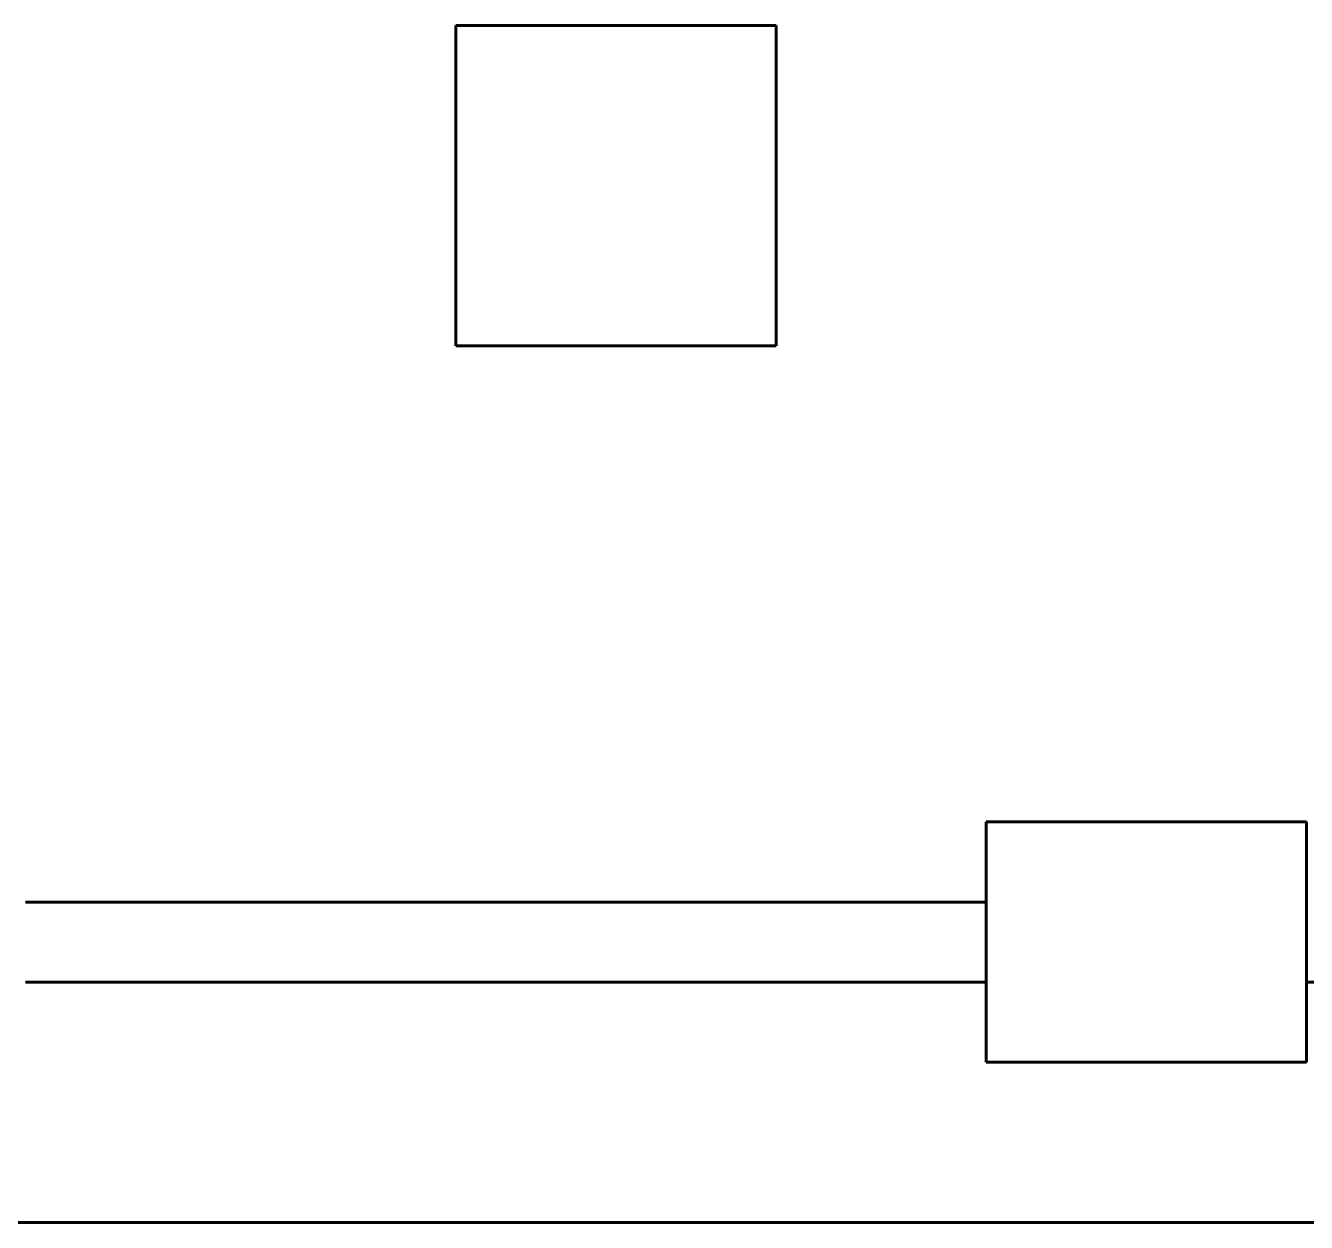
# Model space of a CAD drawing. Extents: x 0 to 297, y 0 to 292.
# Drawn here: x 143.35 to 151.35, y 68.61 to 76.08 of the extents above; entities that cross this region are included whole.
import ezdxf

# ---------------------------------------------------------------- set-up
doc = ezdxf.new("R2010")
doc.units = 0
doc.header["$MEASUREMENT"] = 0
doc.linetypes.add('K5LT_BASIC', pattern=[0])
doc.layers.add('Системный слой', color=7, linetype='Continuous')

# ---------------------------------------------------------------- blocks, each defined once
blk = doc.blocks.new('*U')
at = {"layer": 'Системный слой', "linetype": 'K5LT_BASIC', "lineweight": 60}
for p, q in [((148.0378, 76.0783), (146.0378, 76.0783)), ((146.0378, 76.0783), (146.0378, 74.0783)), ((148.0378, 74.0783), (148.0378, 76.0783)), ((146.0378, 74.0783), (148.0378, 74.0783)), ((151.3503, 71.1064), (149.3503, 71.1064)), ((149.3503, 71.1064), (149.3503, 69.6064)), ((151.3503, 71.1064), (149.3503, 71.1064)), ((149.3503, 71.1064), (149.3503, 69.6064)), ((151.3503, 69.6064), (151.3503, 71.1064)), ((151.3503, 69.6064), (151.3503, 71.1064)), ((149.3503, 69.6064), (151.3503, 69.6064)), ((149.3503, 69.6064), (151.3503, 69.6064))]:
    blk.add_line(p, q, dxfattribs=at)

msp = doc.modelspace()

# ---------------------------------------------------------------- linework, layer by layer
at = {"layer": 'Системный слой', "linetype": 'K5LT_BASIC', "lineweight": 60}
for p, q in [((149.3503, 71.1064), (149.3503, 69.6064)), ((149.3503, 71.1064), (151.3503, 71.1064)), ((151.3503, 71.1064), (149.3503, 71.1064)), ((149.3503, 69.6064), (149.3503, 71.1064)), ((149.3503, 71.1064), (149.3503, 69.6064)), ((149.3503, 71.1064), (151.3503, 71.1064)), ((151.3503, 71.1064), (151.3503, 69.6064)), ((151.3503, 71.1064), (151.3503, 69.6064)), ((151.3503, 71.1064), (151.3503, 69.6064)), ((151.3503, 71.1064), (151.3503, 69.6064)), ((143.3505, 70.6065), (149.3505, 70.6065)), ((149.3503, 70.1064), (143.3503, 70.1064)), ((157.3503, 70.1064), (151.3503, 70.1064)), ((151.3503, 69.6064), (149.3503, 69.6064)), ((149.3503, 69.6064), (151.3503, 69.6064)), ((151.3503, 69.6064), (149.3503, 69.6064)), ((149.3503, 69.6064), (151.3503, 69.6064)), ((150.6003, 69.6064), (149.8503, 69.6064)), ((150.6003, 69.6064), (149.8503, 69.6064)), ((130.35, 68.6064), (173.35, 68.6064))]:
    msp.add_line(p, q, dxfattribs=at)

# ---------------------------------------------------------------- block references
at = {"layer": 'Системный слой'}
msp.add_blockref('*U', (0, 0), dxfattribs=at)
msp.add_blockref('*U', (0, 0), dxfattribs=at)
msp.add_blockref('*U', (0, 0), dxfattribs=at)
msp.add_blockref('*U', (0, 0), dxfattribs=at)
msp.add_blockref('*U', (0, 0), dxfattribs=at)
msp.add_blockref('*U', (0, 0), dxfattribs=at)
msp.add_blockref('*U', (0, 0), dxfattribs=at)
msp.add_blockref('*U', (0, 0), dxfattribs=at)
msp.add_blockref('*U', (0, 0), dxfattribs=at)
msp.add_blockref('*U', (0, 0), dxfattribs=at)
msp.add_blockref('*U', (0, 0), dxfattribs=at)
msp.add_blockref('*U', (0, 0), dxfattribs=at)
msp.add_blockref('*U', (0, 0), dxfattribs=at)
msp.add_blockref('*U', (0, 0), dxfattribs=at)
msp.add_blockref('*U', (0, 0), dxfattribs=at)
msp.add_blockref('*U', (0, 0), dxfattribs=at)
msp.add_blockref('*U', (0, 0), dxfattribs=at)
msp.add_blockref('*U', (0, 0), dxfattribs=at)
msp.add_blockref('*U', (0, 0), dxfattribs=at)
msp.add_blockref('*U', (0, 0), dxfattribs=at)
msp.add_blockref('*U', (0, 0), dxfattribs=at)
msp.add_blockref('*U', (0, 0), dxfattribs=at)
msp.add_blockref('*U', (0, 0), dxfattribs=at)
msp.add_blockref('*U', (0, 0), dxfattribs=at)
msp.add_blockref('*U', (0, 0), dxfattribs=at)
msp.add_blockref('*U', (0, 0), dxfattribs=at)
msp.add_blockref('*U', (0, 0), dxfattribs=at)
msp.add_blockref('*U', (0, 0), dxfattribs=at)
msp.add_blockref('*U', (0, 0), dxfattribs=at)
msp.add_blockref('*U', (0, 0), dxfattribs=at)
msp.add_blockref('*U', (0, 0), dxfattribs=at)
msp.add_blockref('*U', (0, 0), dxfattribs=at)
msp.add_blockref('*U', (0, 0), dxfattribs=at)
msp.add_blockref('*U', (0, 0), dxfattribs=at)
msp.add_blockref('*U', (0, 0), dxfattribs=at)
msp.add_blockref('*U', (0, 0), dxfattribs=at)
msp.add_blockref('*U', (0, 0), dxfattribs=at)
msp.add_blockref('*U', (0, 0), dxfattribs=at)
msp.add_blockref('*U', (0, 0), dxfattribs=at)
msp.add_blockref('*U', (0, 0), dxfattribs=at)
msp.add_blockref('*U', (0, 0), dxfattribs=at)
msp.add_blockref('*U', (0, 0), dxfattribs=at)
msp.add_blockref('*U', (0, 0), dxfattribs=at)
msp.add_blockref('*U', (0, 0), dxfattribs=at)
msp.add_blockref('*U', (0, 0), dxfattribs=at)
msp.add_blockref('*U', (0, 0), dxfattribs=at)
msp.add_blockref('*U', (0, 0), dxfattribs=at)
msp.add_blockref('*U', (0, 0), dxfattribs=at)
msp.add_blockref('*U', (0, 0), dxfattribs=at)
msp.add_blockref('*U', (0, 0), dxfattribs=at)
msp.add_blockref('*U', (0, 0), dxfattribs=at)
msp.add_blockref('*U', (0, 0), dxfattribs=at)
msp.add_blockref('*U', (0, 0), dxfattribs=at)
msp.add_blockref('*U', (0, 0), dxfattribs=at)
msp.add_blockref('*U', (0, 0), dxfattribs=at)
msp.add_blockref('*U', (0, 0), dxfattribs=at)
msp.add_blockref('*U', (0, 0), dxfattribs=at)
msp.add_blockref('*U', (0, 0), dxfattribs=at)
msp.add_blockref('*U', (0, 0), dxfattribs=at)
msp.add_blockref('*U', (0, 0), dxfattribs=at)
msp.add_blockref('*U', (0, 0), dxfattribs=at)
msp.add_blockref('*U', (0, 0), dxfattribs=at)
msp.add_blockref('*U', (0, 0), dxfattribs=at)
msp.add_blockref('*U', (0, 0), dxfattribs=at)
msp.add_blockref('*U', (0, 0), dxfattribs=at)
msp.add_blockref('*U', (0, 0), dxfattribs=at)
msp.add_blockref('*U', (0, 0), dxfattribs=at)
msp.add_blockref('*U', (0, 0), dxfattribs=at)
msp.add_blockref('*U', (0, 0), dxfattribs=at)
msp.add_blockref('*U', (0, 0), dxfattribs=at)
msp.add_blockref('*U', (0, 0), dxfattribs=at)
msp.add_blockref('*U', (0, 0), dxfattribs=at)
msp.add_blockref('*U', (0, 0), dxfattribs=at)
msp.add_blockref('*U', (0, 0), dxfattribs=at)
msp.add_blockref('*U', (0, 0), dxfattribs=at)
msp.add_blockref('*U', (0, 0), dxfattribs=at)
msp.add_blockref('*U', (0, 0), dxfattribs=at)
msp.add_blockref('*U', (0, 0), dxfattribs=at)
msp.add_blockref('*U', (0, 0), dxfattribs=at)
msp.add_blockref('*U', (0, 0), dxfattribs=at)
msp.add_blockref('*U', (0, 0), dxfattribs=at)
msp.add_blockref('*U', (0, 0), dxfattribs=at)
msp.add_blockref('*U', (0, 0), dxfattribs=at)
msp.add_blockref('*U', (0, 0), dxfattribs=at)
msp.add_blockref('*U', (0, 0), dxfattribs=at)
msp.add_blockref('*U', (0, 0), dxfattribs=at)
msp.add_blockref('*U', (0, 0), dxfattribs=at)
msp.add_blockref('*U', (0, 0), dxfattribs=at)
msp.add_blockref('*U', (0, 0), dxfattribs=at)
msp.add_blockref('*U', (0, 0), dxfattribs=at)
msp.add_blockref('*U', (0, 0), dxfattribs=at)
msp.add_blockref('*U', (0, 0), dxfattribs=at)
msp.add_blockref('*U', (0, 0), dxfattribs=at)
msp.add_blockref('*U', (0, 0), dxfattribs=at)
msp.add_blockref('*U', (0, 0), dxfattribs=at)
msp.add_blockref('*U', (0, 0), dxfattribs=at)
msp.add_blockref('*U', (0, 0), dxfattribs=at)
msp.add_blockref('*U', (0, 0), dxfattribs=at)
msp.add_blockref('*U', (0, 0), dxfattribs=at)
msp.add_blockref('*U', (0, 0), dxfattribs=at)
msp.add_blockref('*U', (0, 0), dxfattribs=at)
msp.add_blockref('*U', (0, 0), dxfattribs=at)
msp.add_blockref('*U', (0, 0), dxfattribs=at)
msp.add_blockref('*U', (0, 0), dxfattribs=at)
msp.add_blockref('*U', (0, 0), dxfattribs=at)
msp.add_blockref('*U', (0, 0), dxfattribs=at)
msp.add_blockref('*U', (0, 0), dxfattribs=at)
msp.add_blockref('*U', (0, 0), dxfattribs=at)
msp.add_blockref('*U', (0, 0), dxfattribs=at)
msp.add_blockref('*U', (0, 0), dxfattribs=at)
msp.add_blockref('*U', (0, 0), dxfattribs=at)
msp.add_blockref('*U', (0, 0), dxfattribs=at)
msp.add_blockref('*U', (0, 0), dxfattribs=at)
msp.add_blockref('*U', (0, 0), dxfattribs=at)
msp.add_blockref('*U', (0, 0), dxfattribs=at)
msp.add_blockref('*U', (0, 0), dxfattribs=at)
msp.add_blockref('*U', (0, 0), dxfattribs=at)
msp.add_blockref('*U', (0, 0), dxfattribs=at)
msp.add_blockref('*U', (0, 0), dxfattribs=at)
msp.add_blockref('*U', (0, 0), dxfattribs=at)
msp.add_blockref('*U', (0, 0), dxfattribs=at)
msp.add_blockref('*U', (0, 0), dxfattribs=at)
msp.add_blockref('*U', (0, 0), dxfattribs=at)
msp.add_blockref('*U', (0, 0), dxfattribs=at)
msp.add_blockref('*U', (0, 0), dxfattribs=at)
msp.add_blockref('*U', (0, 0), dxfattribs=at)
msp.add_blockref('*U', (0, 0), dxfattribs=at)
msp.add_blockref('*U', (0, 0), dxfattribs=at)
msp.add_blockref('*U', (0, 0), dxfattribs=at)
msp.add_blockref('*U', (0, 0), dxfattribs=at)
msp.add_blockref('*U', (0, 0), dxfattribs=at)
msp.add_blockref('*U', (0, 0), dxfattribs=at)
msp.add_blockref('*U', (0, 0), dxfattribs=at)
msp.add_blockref('*U', (0, 0), dxfattribs=at)
msp.add_blockref('*U', (0, 0), dxfattribs=at)
msp.add_blockref('*U', (0, 0), dxfattribs=at)
msp.add_blockref('*U', (0, 0), dxfattribs=at)
msp.add_blockref('*U', (0, 0), dxfattribs=at)
msp.add_blockref('*U', (0, 0), dxfattribs=at)
msp.add_blockref('*U', (0, 0), dxfattribs=at)
msp.add_blockref('*U', (0, 0), dxfattribs=at)
msp.add_blockref('*U', (0, 0), dxfattribs=at)
msp.add_blockref('*U', (0, 0), dxfattribs=at)
msp.add_blockref('*U', (0, 0), dxfattribs=at)
msp.add_blockref('*U', (0, 0), dxfattribs=at)
msp.add_blockref('*U', (0, 0), dxfattribs=at)
msp.add_blockref('*U', (0, 0), dxfattribs=at)
msp.add_blockref('*U', (0, 0), dxfattribs=at)
msp.add_blockref('*U', (0, 0), dxfattribs=at)
msp.add_blockref('*U', (0, 0), dxfattribs=at)
msp.add_blockref('*U', (0, 0), dxfattribs=at)
msp.add_blockref('*U', (0, 0), dxfattribs=at)
msp.add_blockref('*U', (0, 0), dxfattribs=at)
msp.add_blockref('*U', (0, 0), dxfattribs=at)
msp.add_blockref('*U', (0, 0), dxfattribs=at)
msp.add_blockref('*U', (0, 0), dxfattribs=at)
msp.add_blockref('*U', (0, 0), dxfattribs=at)
msp.add_blockref('*U', (0, 0), dxfattribs=at)
msp.add_blockref('*U', (0, 0), dxfattribs=at)
msp.add_blockref('*U', (0, 0), dxfattribs=at)
msp.add_blockref('*U', (0, 0), dxfattribs=at)
msp.add_blockref('*U', (0, 0), dxfattribs=at)
msp.add_blockref('*U', (0, 0), dxfattribs=at)
msp.add_blockref('*U', (0, 0), dxfattribs=at)
msp.add_blockref('*U', (0, 0), dxfattribs=at)
msp.add_blockref('*U', (0, 0), dxfattribs=at)
msp.add_blockref('*U', (0, 0), dxfattribs=at)
msp.add_blockref('*U', (0, 0), dxfattribs=at)
msp.add_blockref('*U', (0, 0), dxfattribs=at)
msp.add_blockref('*U', (0, 0), dxfattribs=at)
msp.add_blockref('*U', (0, 0), dxfattribs=at)
msp.add_blockref('*U', (0, 0), dxfattribs=at)
msp.add_blockref('*U', (0, 0), dxfattribs=at)
msp.add_blockref('*U', (0, 0), dxfattribs=at)
msp.add_blockref('*U', (0, 0), dxfattribs=at)
msp.add_blockref('*U', (0, 0), dxfattribs=at)
msp.add_blockref('*U', (0, 0), dxfattribs=at)
msp.add_blockref('*U', (0, 0), dxfattribs=at)
msp.add_blockref('*U', (0, 0), dxfattribs=at)
msp.add_blockref('*U', (0, 0), dxfattribs=at)
msp.add_blockref('*U', (0, 0), dxfattribs=at)
msp.add_blockref('*U', (0, 0), dxfattribs=at)
msp.add_blockref('*U', (0, 0), dxfattribs=at)
msp.add_blockref('*U', (0, 0), dxfattribs=at)
msp.add_blockref('*U', (0, 0), dxfattribs=at)
msp.add_blockref('*U', (0, 0), dxfattribs=at)
msp.add_blockref('*U', (0, 0), dxfattribs=at)
msp.add_blockref('*U', (0, 0), dxfattribs=at)
msp.add_blockref('*U', (0, 0), dxfattribs=at)
msp.add_blockref('*U', (0, 0), dxfattribs=at)
msp.add_blockref('*U', (0, 0), dxfattribs=at)
msp.add_blockref('*U', (0, 0), dxfattribs=at)
msp.add_blockref('*U', (0, 0), dxfattribs=at)
msp.add_blockref('*U', (0, 0), dxfattribs=at)
msp.add_blockref('*U', (0, 0), dxfattribs=at)
msp.add_blockref('*U', (0, 0), dxfattribs=at)
msp.add_blockref('*U', (0, 0), dxfattribs=at)
msp.add_blockref('*U', (0, 0), dxfattribs=at)
msp.add_blockref('*U', (0, 0), dxfattribs=at)
msp.add_blockref('*U', (0, 0), dxfattribs=at)
msp.add_blockref('*U', (0, 0), dxfattribs=at)
msp.add_blockref('*U', (0, 0), dxfattribs=at)
msp.add_blockref('*U', (0, 0), dxfattribs=at)
msp.add_blockref('*U', (0, 0), dxfattribs=at)
msp.add_blockref('*U', (0, 0), dxfattribs=at)
msp.add_blockref('*U', (0, 0), dxfattribs=at)
msp.add_blockref('*U', (0, 0), dxfattribs=at)
msp.add_blockref('*U', (0, 0), dxfattribs=at)
msp.add_blockref('*U', (0, 0), dxfattribs=at)
msp.add_blockref('*U', (0, 0), dxfattribs=at)
msp.add_blockref('*U', (0, 0), dxfattribs=at)
msp.add_blockref('*U', (0, 0), dxfattribs=at)
msp.add_blockref('*U', (0, 0), dxfattribs=at)
msp.add_blockref('*U', (0, 0), dxfattribs=at)
msp.add_blockref('*U', (0, 0), dxfattribs=at)
msp.add_blockref('*U', (0, 0), dxfattribs=at)
msp.add_blockref('*U', (0, 0), dxfattribs=at)
msp.add_blockref('*U', (0, 0), dxfattribs=at)
msp.add_blockref('*U', (0, 0), dxfattribs=at)
msp.add_blockref('*U', (0, 0), dxfattribs=at)
msp.add_blockref('*U', (0, 0), dxfattribs=at)
msp.add_blockref('*U', (0, 0), dxfattribs=at)
msp.add_blockref('*U', (0, 0), dxfattribs=at)
msp.add_blockref('*U', (0, 0), dxfattribs=at)
msp.add_blockref('*U', (0, 0), dxfattribs=at)
msp.add_blockref('*U', (0, 0), dxfattribs=at)
msp.add_blockref('*U', (0, 0), dxfattribs=at)
msp.add_blockref('*U', (0, 0), dxfattribs=at)
msp.add_blockref('*U', (0, 0), dxfattribs=at)
msp.add_blockref('*U', (0, 0), dxfattribs=at)
msp.add_blockref('*U', (0, 0), dxfattribs=at)
msp.add_blockref('*U', (0, 0), dxfattribs=at)
msp.add_blockref('*U', (0, 0), dxfattribs=at)
msp.add_blockref('*U', (0, 0), dxfattribs=at)
msp.add_blockref('*U', (0, 0), dxfattribs=at)
msp.add_blockref('*U', (0, 0), dxfattribs=at)
msp.add_blockref('*U', (0, 0), dxfattribs=at)
msp.add_blockref('*U', (0, 0), dxfattribs=at)
msp.add_blockref('*U', (0, 0), dxfattribs=at)
msp.add_blockref('*U', (0, 0), dxfattribs=at)
msp.add_blockref('*U', (0, 0), dxfattribs=at)
msp.add_blockref('*U', (0, 0), dxfattribs=at)
msp.add_blockref('*U', (0, 0), dxfattribs=at)
msp.add_blockref('*U', (0, 0), dxfattribs=at)
msp.add_blockref('*U', (0, 0), dxfattribs=at)
msp.add_blockref('*U', (0, 0), dxfattribs=at)
msp.add_blockref('*U', (0, 0), dxfattribs=at)
msp.add_blockref('*U', (0, 0), dxfattribs=at)
msp.add_blockref('*U', (0, 0), dxfattribs=at)
msp.add_blockref('*U', (0, 0), dxfattribs=at)
msp.add_blockref('*U', (0, 0), dxfattribs=at)
msp.add_blockref('*U', (0, 0), dxfattribs=at)
msp.add_blockref('*U', (0, 0), dxfattribs=at)
msp.add_blockref('*U', (0, 0), dxfattribs=at)
msp.add_blockref('*U', (0, 0), dxfattribs=at)
msp.add_blockref('*U', (0, 0), dxfattribs=at)
msp.add_blockref('*U', (0, 0), dxfattribs=at)
msp.add_blockref('*U', (0, 0), dxfattribs=at)
msp.add_blockref('*U', (0, 0), dxfattribs=at)
msp.add_blockref('*U', (0, 0), dxfattribs=at)
msp.add_blockref('*U', (0, 0), dxfattribs=at)
msp.add_blockref('*U', (0, 0), dxfattribs=at)
msp.add_blockref('*U', (0, 0), dxfattribs=at)
msp.add_blockref('*U', (0, 0), dxfattribs=at)
msp.add_blockref('*U', (0, 0), dxfattribs=at)
msp.add_blockref('*U', (0, 0), dxfattribs=at)
msp.add_blockref('*U', (0, 0), dxfattribs=at)
msp.add_blockref('*U', (0, 0), dxfattribs=at)
msp.add_blockref('*U', (0, 0), dxfattribs=at)
msp.add_blockref('*U', (0, 0), dxfattribs=at)
msp.add_blockref('*U', (0, 0), dxfattribs=at)
msp.add_blockref('*U', (0, 0), dxfattribs=at)
msp.add_blockref('*U', (0, 0), dxfattribs=at)
msp.add_blockref('*U', (0, 0), dxfattribs=at)
msp.add_blockref('*U', (0, 0), dxfattribs=at)
msp.add_blockref('*U', (0, 0), dxfattribs=at)
msp.add_blockref('*U', (0, 0), dxfattribs=at)
msp.add_blockref('*U', (0, 0), dxfattribs=at)
msp.add_blockref('*U', (0, 0), dxfattribs=at)
msp.add_blockref('*U', (0, 0), dxfattribs=at)
msp.add_blockref('*U', (0, 0), dxfattribs=at)
msp.add_blockref('*U', (0, 0), dxfattribs=at)
msp.add_blockref('*U', (0, 0), dxfattribs=at)
msp.add_blockref('*U', (0, 0), dxfattribs=at)
msp.add_blockref('*U', (0, 0), dxfattribs=at)
msp.add_blockref('*U', (0, 0), dxfattribs=at)
msp.add_blockref('*U', (0, 0), dxfattribs=at)
msp.add_blockref('*U', (0, 0), dxfattribs=at)
msp.add_blockref('*U', (0, 0), dxfattribs=at)
msp.add_blockref('*U', (0, 0), dxfattribs=at)
msp.add_blockref('*U', (0, 0), dxfattribs=at)
msp.add_blockref('*U', (0, 0), dxfattribs=at)
msp.add_blockref('*U', (0, 0), dxfattribs=at)
msp.add_blockref('*U', (0, 0), dxfattribs=at)
msp.add_blockref('*U', (0, 0), dxfattribs=at)
msp.add_blockref('*U', (0, 0), dxfattribs=at)
msp.add_blockref('*U', (0, 0), dxfattribs=at)
msp.add_blockref('*U', (0, 0), dxfattribs=at)
msp.add_blockref('*U', (0, 0), dxfattribs=at)
msp.add_blockref('*U', (0, 0), dxfattribs=at)
msp.add_blockref('*U', (0, 0), dxfattribs=at)
msp.add_blockref('*U', (0, 0), dxfattribs=at)
msp.add_blockref('*U', (0, 0), dxfattribs=at)
msp.add_blockref('*U', (0, 0), dxfattribs=at)
msp.add_blockref('*U', (0, 0), dxfattribs=at)

doc.saveas('drawing.dxf')
